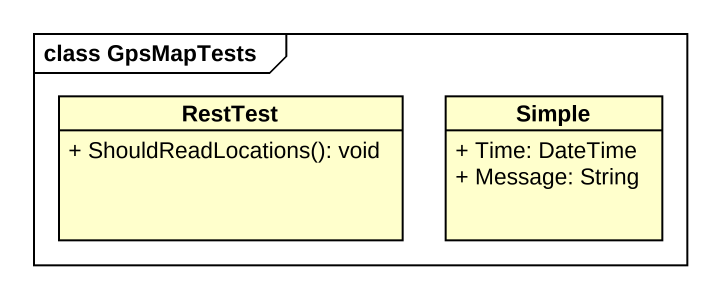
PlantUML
@startuml
mainframe class GpsMapTests
hide circle
hide empty members
skinparam classAttributeIconSize 0
class RestTest {
  + ShouldReadLocations(): void
}
class Simple {
  + Time: DateTime
  + Message: String
}
@enduml
